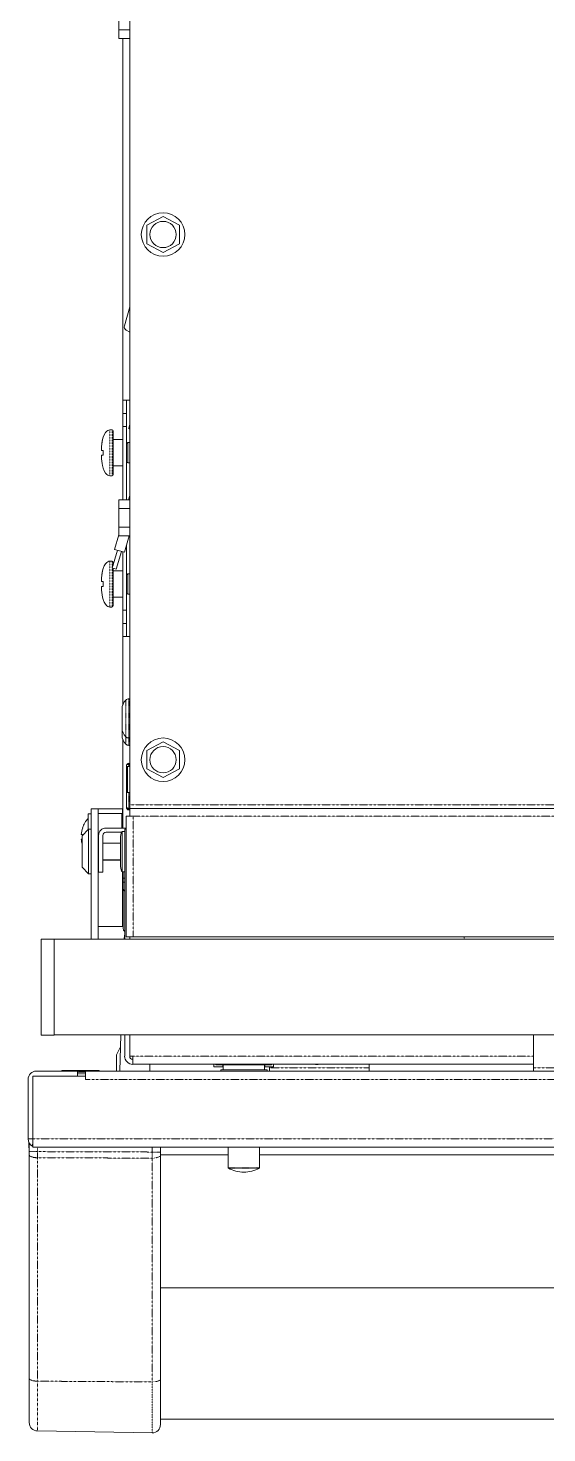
# Model space of a CAD drawing. Header units: millimetres. Extents: x 60499 to 556746, y 248297 to 497145.
# Drawn here: x 425159 to 429307, y 356273 to 367504 of the extents above; entities that cross this region are included whole.
import ezdxf

# ---------------------------------------------------------------- set-up
doc = ezdxf.new("R2010")
doc.units = ezdxf.units.MM
doc.linetypes.add('PHANTOM', pattern=[20, 10, -2, 2, -2, 2, -2])

msp = doc.modelspace()

# ---------------------------------------------------------------- linework, layer by layer
at = {"color": 7, "lineweight": 13, "ltscale": 0.03937}
for p, q in [((425973, 361294), (425973, 372938)), ((425915, 364529), (425915, 367421)), ((425915, 361817), (425915, 361109)), ((425662, 360221), (425662, 361262)), ((425720, 361262), (425720, 360220)), ((425943, 361205), (425943, 360238)), ((425973, 361265), (446582, 361265)), ((425931, 361099), (425931, 360220)), ((425263, 359453), (425263, 360221)), ((425368, 360221), (425368, 359453)), ((447203, 360220), (425368, 360220)), ((425368, 359456), (425368, 360220)), ((446556, 360238), (425999, 360238)), ((447203, 359456), (425368, 359456)), ((425618, 359165), (446953, 359165)), ((429200, 359220), (425997, 359220)), ((425167, 356711), (425167, 358497)), ((447347, 358559), (425224, 358559)), ((426217, 358494), (426217, 356705)), ((429449, 358497), (427010, 358497)), ((446369, 357433), (426217, 357433)), ((446369, 356384), (426217, 356384)), ((425233, 356289), (426150, 356273))]:
    msp.add_line(p, q, dxfattribs=at)
at = {"color": 7, "lineweight": 13, "ltscale": 0.004405}
for p, q in [((425883, 367490), (425883, 367638)), ((426238, 365997), (426107, 365928)), ((426107, 365928), (426107, 365780)), ((426369, 365928), (426238, 365997)), ((426369, 365780), (426369, 365928)), ((426107, 365780), (426238, 365711)), ((426238, 365711), (426369, 365780)), ((425883, 363515), (425883, 363663)), ((426238, 361798), (426107, 361729)), ((426369, 361729), (426238, 361798)), ((426107, 361729), (426107, 361581)), ((426369, 361581), (426369, 361729)), ((426107, 361581), (426238, 361512)), ((426238, 361512), (426369, 361581))]:
    msp.add_line(p, q, dxfattribs=at)
at = {"color": 7, "lineweight": 13, "ltscale": 0.002679}
for p, q in [((425973, 367490), (425883, 367490)), ((425973, 367421), (425883, 367421)), ((425973, 363732), (425883, 363732)), ((425973, 363663), (425883, 363663)), ((425973, 363515), (425883, 363515)), ((425973, 363446), (425883, 363446))]:
    msp.add_line(p, q, dxfattribs=at)
at = {"color": 7, "lineweight": 13, "ltscale": 0.002048}
for p, q in [((425883, 367421), (425883, 367490)), ((425883, 363663), (425883, 363732)), ((425883, 363446), (425883, 363515))]:
    msp.add_line(p, q, dxfattribs=at)
at = {"color": 7, "linetype": 'PHANTOM', "lineweight": 13, "ltscale": 0.03937}
for p, q in [((425972, 365274), (425972, 367421)), ((446582, 361294), (425973, 361294)), ((425999, 361205), (446556, 361205)), ((425999, 361205), (425999, 360238)), ((429200, 359286), (425997, 359286)), ((427088, 359191), (427887, 359191)), ((429200, 359191), (429987, 359191)), ((425618, 359100), (446953, 359100)), ((447373, 358625), (425198, 358625)), ((426150, 358519), (425233, 358522)), ((425233, 356687), (425233, 358473)), ((426150, 358470), (425233, 358473)), ((426150, 358470), (426150, 356681)), ((425233, 356687), (426150, 356681))]:
    msp.add_line(p, q, dxfattribs=at)
at = {"color": 7, "lineweight": 13, "ltscale": 0.004725}
msp.add_line((425973, 365277), (425929, 365124), dxfattribs=at)
at = {"color": 7, "lineweight": 13, "ltscale": 0.001032}
msp.add_line((425943, 365090), (425973, 365073), dxfattribs=at)
at = {"color": 7, "linetype": 'PHANTOM', "lineweight": 13, "ltscale": 0.016202}
msp.add_line((425972, 364529), (425972, 365074), dxfattribs=at)
at = {"color": 7, "lineweight": 13, "ltscale": 0.003125}
for p, q in [((425915, 364529), (425915, 364424)), ((425946, 364529), (425946, 364424)), ((425915, 364319), (425915, 364424)), ((425946, 364319), (425946, 364424)), ((425915, 362745), (425915, 362850)), ((425946, 362745), (425946, 362850)), ((425915, 362745), (425915, 362640)), ((425946, 362745), (425946, 362640)), ((425897, 360921), (425897, 361026)), ((425897, 360921), (425897, 360816)), ((425263, 360221), (425368, 360221)), ((425368, 359453), (425263, 359453))]:
    msp.add_line(p, q, dxfattribs=at)
at = {"color": 7, "lineweight": 13, "ltscale": 0.001675}
for p, q in [((425915, 364529), (425972, 364529)), ((425915, 362640), (425972, 362640))]:
    msp.add_line(p, q, dxfattribs=at)
at = {"color": 7, "linetype": 'PHANTOM', "lineweight": 13, "ltscale": 0.005806}
msp.add_line((425972, 364529), (425972, 364334), dxfattribs=at)
at = {"color": 7, "lineweight": 13, "ltscale": 2.54714e-05}
for p, q in [((425972, 364529), (425973, 364529)), ((425972, 362640), (425973, 362640))]:
    msp.add_line(p, q, dxfattribs=at)
at = {"color": 7, "lineweight": 13, "ltscale": 0.000899998}
for p, q in [((425915, 364424), (425946, 364424)), ((425915, 364319), (425946, 364319)), ((425915, 362850), (425946, 362850)), ((425915, 362745), (425946, 362745))]:
    msp.add_line(p, q, dxfattribs=at)
at = {"color": 7, "lineweight": 13, "ltscale": 0.001083}
msp.add_line((425973, 364337), (425963, 364302), dxfattribs=at)
at = {"color": 7, "lineweight": 13, "ltscale": 1.4598e-05}
for p, q in [((425759, 364233), (425760, 364233)), ((425760, 363986), (425759, 363986)), ((425759, 363184), (425760, 363184)), ((425760, 362936), (425759, 362936))]:
    msp.add_line(p, q, dxfattribs=at)
at = {"color": 7, "lineweight": 13, "ltscale": 0.000525016}
for p, q in [((425830, 364293), (425812, 364293)), ((425830, 363926), (425812, 363926)), ((425830, 363243), (425812, 363243)), ((425830, 362876), (425812, 362876))]:
    msp.add_line(p, q, dxfattribs=at)
at = {"color": 7, "linetype": 'PHANTOM', "lineweight": 13, "ltscale": 0.010925}
for p, q in [((425812, 364293), (425812, 363926)), ((425830, 364293), (425830, 363926)), ((425812, 363243), (425812, 362876)), ((425830, 363243), (425830, 362876))]:
    msp.add_line(p, q, dxfattribs=at)
at = {"color": 7, "lineweight": 13, "ltscale": 0.010425}
msp.add_line((425838, 364285), (425838, 363934), dxfattribs=at)
at = {"color": 7, "lineweight": 13, "ltscale": 0.0023}
for p, q in [((425838, 364214), (425915, 364214)), ((425838, 364004), (425915, 364004)), ((425838, 363165), (425915, 363165)), ((425838, 362955), (425915, 362955))]:
    msp.add_line(p, q, dxfattribs=at)
at = {"color": 7, "lineweight": 13, "ltscale": 0.017485}
for p, q in [((425915, 363732), (425915, 364319)), ((425946, 363732), (425946, 364319))]:
    msp.add_line(p, q, dxfattribs=at)
at = {"color": 7, "lineweight": 13, "ltscale": 0.00625}
for p, q in [((425915, 364004), (425915, 364214)), ((425915, 362955), (425915, 363165))]:
    msp.add_line(p, q, dxfattribs=at)
at = {"color": 7, "lineweight": 13, "ltscale": 0.000310206}
msp.add_line((425963, 364302), (425973, 364299), dxfattribs=at)
at = {"color": 7, "linetype": 'PHANTOM', "lineweight": 13, "ltscale": 0.003295}
msp.add_line((425972, 364300), (425972, 364189), dxfattribs=at)
at = {"color": 7, "lineweight": 13, "ltscale": 0.000445959}
for p, q in [((425745, 364128), (425760, 364128)), ((425760, 364091), (425745, 364091)), ((425745, 363079), (425760, 363079)), ((425760, 363041), (425745, 363041))]:
    msp.add_line(p, q, dxfattribs=at)
at = {"color": 7, "lineweight": 13, "ltscale": 0.000437489}
for p, q in [((425971, 364190), (425956, 364190)), ((425971, 363140), (425956, 363140))]:
    msp.add_line(p, q, dxfattribs=at)
at = {"color": 7, "lineweight": 13, "ltscale": 0.0048}
for p, q in [((425956, 364029), (425956, 364190)), ((425956, 362979), (425956, 363140))]:
    msp.add_line(p, q, dxfattribs=at)
at = {"color": 7, "lineweight": 13, "ltscale": 7.27704e-05}
for p, q in [((425971, 364190), (425973, 364188)), ((425971, 363140), (425973, 363138))]:
    msp.add_line(p, q, dxfattribs=at)
at = {"color": 7, "lineweight": 13, "ltscale": 0.000488071}
for p, q in [((425956, 364029), (425973, 364029)), ((425956, 362979), (425973, 362979))]:
    msp.add_line(p, q, dxfattribs=at)
at = {"color": 7, "linetype": 'PHANTOM', "lineweight": 13, "ltscale": 0.007867}
msp.add_line((425972, 364029), (425972, 363764), dxfattribs=at)
at = {"color": 7, "lineweight": 13, "ltscale": 0.001099}
msp.add_line((425962, 363732), (425973, 363767), dxfattribs=at)
msp.add_line((425962, 363732), (425973, 363767), dxfattribs=at)
at = {"color": 7, "lineweight": 13, "ltscale": 0.003603}
msp.add_line((425849, 363337), (425883, 363454), dxfattribs=at)
msp.add_line((425849, 363337), (425883, 363454), dxfattribs=at)
at = {"color": 7, "lineweight": 13, "ltscale": 0.004085}
msp.add_line((425929, 363315), (425967, 363446), dxfattribs=at)
at = {"color": 7, "linetype": 'PHANTOM', "lineweight": 13, "ltscale": 0.009146}
msp.add_line((425972, 363446), (425972, 363139), dxfattribs=at)
at = {"color": 7, "lineweight": 13, "ltscale": 0.004429}
for p, q in [((425832, 363187), (425873, 363330)), ((425832, 363187), (425873, 363330)), ((425864, 363178), (425905, 363321))]:
    msp.add_line(p, q, dxfattribs=at)
at = {"color": 7, "lineweight": 13, "ltscale": 0.00123}
for p, q in [((425849, 363337), (425889, 363326)), ((425889, 363326), (425929, 363315))]:
    msp.add_line(p, q, dxfattribs=at)
at = {"color": 7, "lineweight": 13, "ltscale": 0.013951}
msp.add_line((425915, 362850), (425915, 363318), dxfattribs=at)
at = {"color": 7, "lineweight": 13, "ltscale": 0.015603}
msp.add_line((425946, 362850), (425946, 363374), dxfattribs=at)
at = {"color": 7, "lineweight": 13, "ltscale": 0.000769548}
msp.add_line((425838, 363235), (425838, 363209), dxfattribs=at)
at = {"color": 7, "lineweight": 13, "ltscale": 0.000492117}
for p, q in [((425832, 363187), (425848, 363183)), ((425848, 363183), (425864, 363178))]:
    msp.add_line(p, q, dxfattribs=at)
at = {"color": 7, "lineweight": 13, "ltscale": 0.008965}
msp.add_line((425838, 363186), (425838, 362885), dxfattribs=at)
at = {"color": 7, "linetype": 'PHANTOM', "lineweight": 13, "ltscale": 0.0101}
msp.add_line((425972, 362979), (425972, 362640), dxfattribs=at)
at = {"color": 7, "lineweight": 13, "ltscale": 0.016228}
msp.add_line((425915, 362640), (425915, 362095), dxfattribs=at)
at = {"color": 7, "linetype": 'PHANTOM', "lineweight": 13, "ltscale": 0.014823}
msp.add_line((425972, 362640), (425972, 362142), dxfattribs=at)
at = {"color": 7, "linetype": 'PHANTOM', "lineweight": 13, "ltscale": 0.004364}
for p, q in [((425940, 361985), (425940, 362132)), ((425940, 361839), (425940, 361985))]:
    msp.add_line(p, q, dxfattribs=at)
at = {"color": 7, "linetype": 'PHANTOM', "lineweight": 13, "ltscale": 0.004662}
msp.add_line((425965, 361985), (425965, 362142), dxfattribs=at)
at = {"color": 7, "lineweight": 13, "ltscale": 0.00021119}
for p, q in [((425965, 362142), (425973, 362142)), ((425965, 361829), (425973, 361829))]:
    msp.add_line(p, q, dxfattribs=at)
at = {"color": 7, "lineweight": 13, "ltscale": 0.001139}
for p, q in [((425910, 362023), (425910, 362062)), ((425910, 362023), (425910, 362062)), ((425910, 361985), (425910, 362023)), ((425910, 361985), (425910, 362023)), ((425910, 361965), (425910, 362003)), ((425910, 361965), (425910, 362003)), ((425910, 361947), (425910, 361985)), ((425910, 361947), (425910, 361985)), ((425910, 361926), (425910, 361965)), ((425910, 361926), (425910, 361965)), ((425910, 361909), (425910, 361947)), ((425910, 361909), (425910, 361947)), ((425910, 361888), (425910, 361926)), ((425910, 361888), (425910, 361926)), ((425910, 361850), (425910, 361888)), ((425910, 361850), (425910, 361888))]:
    msp.add_line(p, q, dxfattribs=at)
at = {"color": 7, "lineweight": 13, "ltscale": 8.59105e-06}
for p, q in [((425910, 362024), (425910, 362023)), ((425910, 361965), (425910, 361965))]:
    msp.add_line(p, q, dxfattribs=at)
at = {"color": 7, "lineweight": 13, "ltscale": 4.42758e-05}
msp.add_line((425910, 362003), (425910, 362004), dxfattribs=at)
at = {"color": 7, "linetype": 'PHANTOM', "lineweight": 13, "ltscale": 0.004663}
msp.add_line((425965, 361829), (425965, 361985), dxfattribs=at)
at = {"color": 7, "linetype": 'PHANTOM', "lineweight": 13, "ltscale": 0.00175}
for p, q in [((425940, 361780), (425940, 361839)), ((425965, 361770), (425965, 361829))]:
    msp.add_line(p, q, dxfattribs=at)
at = {"color": 7, "lineweight": 13, "ltscale": 0.00021155}
msp.add_line((425965, 361770), (425973, 361770), dxfattribs=at)
at = {"color": 7, "linetype": 'PHANTOM', "lineweight": 13, "ltscale": 0.004266}
msp.add_line((425972, 361770), (425972, 361626), dxfattribs=at)
at = {"color": 7, "linetype": 'PHANTOM', "lineweight": 13, "ltscale": 0.000239815}
msp.add_line((425963, 361626), (425963, 361618), dxfattribs=at)
at = {"color": 7, "lineweight": 13, "ltscale": 0.000295053}
msp.add_line((425963, 361626), (425973, 361626), dxfattribs=at)
at = {"color": 7, "lineweight": 13, "ltscale": 0.004899}
msp.add_line((425946, 361610), (425946, 361445), dxfattribs=at)
at = {"color": 7, "lineweight": 13, "ltscale": 0.003698}
for p, q in [((425952, 361478), (425952, 361602)), ((425954, 361478), (425954, 361602))]:
    msp.add_line(p, q, dxfattribs=at)
at = {"color": 7, "lineweight": 13, "ltscale": 0.000613776}
msp.add_line((425973, 361602), (425952, 361602), dxfattribs=at)
at = {"color": 7, "lineweight": 13, "ltscale": 0.000563734}
for p, q in [((425973, 361602), (425954, 361602)), ((425973, 361393), (425954, 361393))]:
    msp.add_line(p, q, dxfattribs=at)
at = {"color": 7, "linetype": 'PHANTOM', "lineweight": 13, "ltscale": 0.000295053}
msp.add_line((425973, 361618), (425963, 361618), dxfattribs=at)
at = {"color": 7, "linetype": 'PHANTOM', "lineweight": 13, "ltscale": 0.00049561}
msp.add_line((425963, 361602), (425963, 361618), dxfattribs=at)
at = {"color": 7, "lineweight": 13, "ltscale": 0.005035}
msp.add_line((425946, 361445), (425946, 361276), dxfattribs=at)
at = {"color": 7, "lineweight": 13, "ltscale": 0.002502}
for p, q in [((425952, 361393), (425952, 361478)), ((425954, 361393), (425954, 361478))]:
    msp.add_line(p, q, dxfattribs=at)
at = {"color": 7, "lineweight": 13, "ltscale": 5.00416e-05}
msp.add_line((425954, 361393), (425952, 361393), dxfattribs=at)
at = {"color": 7, "linetype": 'PHANTOM', "lineweight": 13, "ltscale": 0.003739}
msp.add_line((425963, 361268), (425963, 361393), dxfattribs=at)
at = {"color": 7, "lineweight": 13, "ltscale": 0.000887533}
msp.add_line((425973, 361265), (425973, 361294), dxfattribs=at)
at = {"color": 7, "lineweight": 13, "ltscale": 0.003788}
msp.add_line((425639, 361223), (425639, 361096), dxfattribs=at)
at = {"color": 7, "lineweight": 13, "ltscale": 0.000675021}
msp.add_line((425662, 361223), (425639, 361223), dxfattribs=at)
at = {"color": 7, "lineweight": 13, "ltscale": 0.00175}
msp.add_line((425662, 361262), (425720, 361262), dxfattribs=at)
at = {"color": 7, "lineweight": 13, "ltscale": 0.003663}
msp.add_line((425662, 361223), (425662, 361100), dxfattribs=at)
at = {"color": 7, "lineweight": 13, "ltscale": 0.00575}
for p, q in [((425720, 361262), (425914, 361262)), ((425720, 360322), (425914, 360322))]:
    msp.add_line(p, q, dxfattribs=at)
at = {"color": 7, "lineweight": 13, "ltscale": 0.005625}
msp.add_line((425720, 361224), (425909, 361224), dxfattribs=at)
at = {"color": 7, "lineweight": 13, "ltscale": 0.00341}
msp.add_line((425909, 361109), (425909, 361224), dxfattribs=at)
at = {"color": 7, "lineweight": 13, "ltscale": 0.00456}
msp.add_line((425914, 361262), (425914, 361109), dxfattribs=at)
at = {"color": 7, "lineweight": 13, "ltscale": 0.000644594}
msp.add_line((425964, 361205), (425943, 361205), dxfattribs=at)
at = {"color": 7, "lineweight": 13, "ltscale": 0.000136128}
msp.add_line((425946, 361276), (425946, 361271), dxfattribs=at)
at = {"color": 7, "linetype": 'PHANTOM', "lineweight": 13, "ltscale": 8.38032e-05}
msp.add_line((425963, 361268), (425963, 361265), dxfattribs=at)
at = {"color": 7, "linetype": 'PHANTOM', "lineweight": 13, "ltscale": 0.000294633}
for p, q in [((425973, 361268), (425963, 361268)), ((425973, 361259), (425963, 361259)), ((425973, 361255), (425963, 361255))]:
    msp.add_line(p, q, dxfattribs=at)
at = {"color": 7, "lineweight": 13, "ltscale": 8.40435e-05}
msp.add_line((425963, 361265), (425963, 361268), dxfattribs=at)
at = {"color": 7, "linetype": 'PHANTOM', "lineweight": 13, "ltscale": 5.44871e-05}
msp.add_line((425963, 361263), (425963, 361261), dxfattribs=at)
at = {"color": 7, "lineweight": 13, "ltscale": 5.33457e-05}
msp.add_line((425963, 361261), (425963, 361263), dxfattribs=at)
at = {"color": 7, "lineweight": 13, "ltscale": 1.33364e-05}
msp.add_line((425963, 361259), (425963, 361260), dxfattribs=at)
at = {"color": 7, "linetype": 'PHANTOM', "lineweight": 13, "ltscale": 0.000136128}
msp.add_line((425963, 361255), (425963, 361259), dxfattribs=at)
at = {"color": 7, "lineweight": 13, "ltscale": 0.000295083}
msp.add_line((425963, 361255), (425973, 361255), dxfattribs=at)
at = {"color": 7, "lineweight": 13, "ltscale": 0.000242909}
msp.add_line((425973, 361205), (425964, 361205), dxfattribs=at)
at = {"color": 7, "linetype": 'PHANTOM', "lineweight": 13, "ltscale": 0.001476}
msp.add_line((425972, 361255), (425972, 361205), dxfattribs=at)
at = {"color": 7, "lineweight": 13, "ltscale": 0.001775}
msp.add_line((425973, 361265), (425973, 361205), dxfattribs=at)
at = {"color": 7, "lineweight": 13, "ltscale": 0.000774984}
msp.add_line((425973, 361205), (425999, 361205), dxfattribs=at)
at = {"color": 7, "lineweight": 13, "ltscale": 0.002227}
for p, q in [((425590, 361047), (425643, 361100)), ((425590, 360796), (425643, 360743))]:
    msp.add_line(p, q, dxfattribs=at)
at = {"color": 7, "lineweight": 13, "ltscale": 2.56816e-05}
msp.add_line((425595, 361111), (425594, 361111), dxfattribs=at)
at = {"color": 7, "lineweight": 13, "ltscale": 0.000550007}
for p, q in [((425662, 361100), (425643, 361100)), ((425662, 360743), (425643, 360743))]:
    msp.add_line(p, q, dxfattribs=at)
at = {"color": 7, "lineweight": 13, "ltscale": 0.010625}
for p, q in [((425643, 361100), (425643, 360743)), ((425662, 361100), (425662, 360743))]:
    msp.add_line(p, q, dxfattribs=at)
at = {"color": 7, "lineweight": 13, "ltscale": 0.004798}
msp.add_line((425943, 361109), (425782, 361109), dxfattribs=at)
at = {"color": 7, "lineweight": 13, "ltscale": 0.003731}
msp.add_line((425782, 361076), (425907, 361076), dxfattribs=at)
at = {"color": 7, "lineweight": 13, "ltscale": 0.004787}
for p, q in [((425910, 361082), (425910, 360921)), ((425931, 361082), (425931, 360921))]:
    msp.add_line(p, q, dxfattribs=at)
at = {"color": 7, "lineweight": 13, "ltscale": 0.00062498}
for p, q in [((425910, 361082), (425931, 361082)), ((425910, 360760), (425931, 360760))]:
    msp.add_line(p, q, dxfattribs=at)
at = {"color": 7, "lineweight": 13, "ltscale": 0.000362546}
msp.add_line((425931, 361099), (425943, 361099), dxfattribs=at)
at = {"color": 7, "lineweight": 13, "ltscale": 0.00034918}
msp.add_line((425595, 361057), (425583, 361057), dxfattribs=at)
at = {"color": 7, "lineweight": 13, "ltscale": 0.000202179}
msp.add_line((425583, 361019), (425590, 361019), dxfattribs=at)
at = {"color": 7, "lineweight": 13, "ltscale": 0.007475}
msp.add_line((425590, 361047), (425590, 360796), dxfattribs=at)
at = {"color": 7, "lineweight": 13, "ltscale": 5.58688e-05}
for p, q in [((425722, 360989), (425720, 360989)), ((425722, 360854), (425720, 360854))]:
    msp.add_line(p, q, dxfattribs=at)
at = {"color": 7, "lineweight": 13, "ltscale": 0.008785}
for p, q in [((425722, 361050), (425722, 360755)), ((425756, 361050), (425756, 360755))]:
    msp.add_line(p, q, dxfattribs=at)
at = {"color": 7, "lineweight": 13, "ltscale": 0.00421}
for p, q in [((425897, 360989), (425756, 360989)), ((425897, 360854), (425756, 360854)), ((425756, 360853), (425897, 360853))]:
    msp.add_line(p, q, dxfattribs=at)
at = {"color": 7, "lineweight": 13, "ltscale": 5.61091e-05}
msp.add_line((425720, 360853), (425722, 360853), dxfattribs=at)
at = {"color": 7, "lineweight": 13, "ltscale": 0.004788}
for p, q in [((425910, 360921), (425910, 360760)), ((425931, 360921), (425931, 360760))]:
    msp.add_line(p, q, dxfattribs=at)
at = {"color": 7, "lineweight": 13, "ltscale": 0.000990019}
msp.add_line((425756, 360755), (425722, 360755), dxfattribs=at)
at = {"color": 7, "lineweight": 13, "ltscale": 0.013052}
msp.add_line((425914, 360760), (425914, 360322), dxfattribs=at)
at = {"color": 7, "lineweight": 13, "ltscale": 0.001582}
msp.add_line((425920, 360707), (425920, 360760), dxfattribs=at)
at = {"color": 7, "lineweight": 13, "ltscale": 0.000320044}
for p, q in [((425920, 360707), (425931, 360707)), ((425920, 360677), (425931, 360677))]:
    msp.add_line(p, q, dxfattribs=at)
at = {"color": 7, "lineweight": 13, "ltscale": 0.000897505}
msp.add_line((425920, 360707), (425920, 360677), dxfattribs=at)
at = {"color": 7, "lineweight": 13, "ltscale": 0.001516}
msp.add_line((425920, 360626), (425920, 360677), dxfattribs=at)
at = {"color": 7, "lineweight": 13, "ltscale": 0.009576}
msp.add_line((425920, 360304), (425920, 360626), dxfattribs=at)
at = {"color": 7, "lineweight": 13, "ltscale": 0.000186259}
for p, q in [((425920, 360574), (425914, 360574)), ((425920, 360439), (425914, 360439))]:
    msp.add_line(p, q, dxfattribs=at)
at = {"color": 7, "lineweight": 13, "ltscale": 0.0083}
for p, q in [((425263, 360186), (425263, 359907)), ((425263, 359766), (425263, 359487))]:
    msp.add_line(p, q, dxfattribs=at)
at = {"color": 7, "lineweight": 13, "ltscale": 0.00875}
msp.add_line((425662, 360221), (425368, 360221), dxfattribs=at)
at = {"color": 7, "linetype": 'PHANTOM', "lineweight": 13, "ltscale": 6.01348e-06}
msp.add_line((425928, 360232), (425928, 360233), dxfattribs=at)
at = {"color": 7, "lineweight": 13, "ltscale": 0.000361265}
msp.add_line((425928, 360220), (425928, 360232), dxfattribs=at)
at = {"color": 7, "lineweight": 13, "ltscale": 0.001662}
msp.add_line((425999, 360238), (425943, 360238), dxfattribs=at)
at = {"color": 7, "lineweight": 13, "ltscale": 0.00052751}
msp.add_line((425971, 360238), (425971, 360220), dxfattribs=at)
at = {"color": 7, "linetype": 'PHANTOM', "lineweight": 13, "ltscale": 0.00052757}
msp.add_line((428644, 360238), (428644, 360220), dxfattribs=at)
at = {"color": 7, "lineweight": 13, "ltscale": 0.008665}
msp.add_line((425891, 359165), (425901, 359456), dxfattribs=at)
at = {"color": 7, "lineweight": 13, "ltscale": 0.00506}
for p, q in [((425931, 359286), (425931, 359456)), ((425971, 359286), (425971, 359456))]:
    msp.add_line(p, q, dxfattribs=at)
at = {"color": 7, "lineweight": 13, "ltscale": 0.007885}
msp.add_line((429200, 359456), (429200, 359191), dxfattribs=at)
at = {"color": 7, "lineweight": 13, "ltscale": 0.00216}
msp.add_line((425865, 359295), (425898, 359360), dxfattribs=at)
msp.add_line((425865, 359295), (425898, 359360), dxfattribs=at)
at = {"color": 7, "linetype": 'PHANTOM', "lineweight": 13, "ltscale": 0.003874}
msp.add_line((425865, 359295), (425865, 359165), dxfattribs=at)
at = {"color": 7, "lineweight": 13, "ltscale": 0.003763}
msp.add_line((425865, 359291), (425865, 359165), dxfattribs=at)
at = {"color": 7, "lineweight": 13, "ltscale": 0.000775014}
for p, q in [((425997, 359286), (425971, 359286)), ((425198, 358559), (425224, 358559))]:
    msp.add_line(p, q, dxfattribs=at)
at = {"color": 7, "lineweight": 13, "ltscale": 0.001975}
for p, q in [((425997, 359286), (425997, 359220)), ((425198, 358559), (425198, 358625))]:
    msp.add_line(p, q, dxfattribs=at)
at = {"color": 7, "lineweight": 13, "ltscale": 0.009775}
for p, q in [((425224, 359165), (425553, 359165)), ((425224, 359126), (425553, 359126))]:
    msp.add_line(p, q, dxfattribs=at)
at = {"color": 7, "lineweight": 13, "ltscale": 3.54034e-05}
msp.add_line((425425, 359166), (425424, 359165), dxfattribs=at)
at = {"color": 7, "linetype": 'PHANTOM', "lineweight": 13, "ltscale": 0.004495}
msp.add_line((425576, 359166), (425425, 359166), dxfattribs=at)
at = {"color": 7, "lineweight": 13, "ltscale": 0.004133}
msp.add_line((425576, 359171), (425437, 359171), dxfattribs=at)
at = {"color": 7, "lineweight": 13, "ltscale": 0.001175}
for p, q in [((425553, 359165), (425553, 359126)), ((425198, 358624), (425159, 358624))]:
    msp.add_line(p, q, dxfattribs=at)
at = {"color": 7, "lineweight": 13, "ltscale": 0.000575419}
msp.add_line((425572, 359157), (425553, 359157), dxfattribs=at)
at = {"color": 7, "lineweight": 13, "ltscale": 0.000862933}
msp.add_line((425553, 359157), (425582, 359157), dxfattribs=at)
at = {"color": 7, "lineweight": 13, "ltscale": 0.001316}
msp.add_line((425616, 359157), (425572, 359157), dxfattribs=at)
at = {"color": 7, "lineweight": 13, "ltscale": 2.58618e-05}
msp.add_line((425577, 359171), (425576, 359171), dxfattribs=at)
at = {"color": 7, "linetype": 'PHANTOM', "lineweight": 13, "ltscale": 2.81447e-05}
msp.add_line((425577, 359166), (425576, 359166), dxfattribs=at)
at = {"color": 7, "lineweight": 13, "ltscale": 0.004158}
msp.add_line((425717, 359171), (425577, 359171), dxfattribs=at)
at = {"color": 7, "linetype": 'PHANTOM', "lineweight": 13, "ltscale": 0.004523}
msp.add_line((425729, 359166), (425577, 359166), dxfattribs=at)
at = {"color": 7, "lineweight": 13, "ltscale": 0.001038}
msp.add_line((425582, 359157), (425617, 359157), dxfattribs=at)
at = {"color": 7, "lineweight": 13, "ltscale": 9.82209e-06}
msp.add_line((425616, 359157), (425617, 359157), dxfattribs=at)
at = {"color": 7, "lineweight": 13, "ltscale": 4.90204e-05}
msp.add_line((425617, 359157), (425618, 359157), dxfattribs=at)
at = {"color": 7, "lineweight": 13, "ltscale": 0.000859598}
msp.add_line((425618, 359136), (425618, 359165), dxfattribs=at)
at = {"color": 7, "lineweight": 13, "ltscale": 3.53828e-05}
msp.add_line((425729, 359166), (425730, 359165), dxfattribs=at)
at = {"color": 7, "linetype": 'PHANTOM', "lineweight": 13, "ltscale": 0.001626}
msp.add_line((426131, 359165), (426133, 359220), dxfattribs=at)
at = {"color": 7, "lineweight": 13, "ltscale": 0.000607588}
for p, q in [((426645, 359199), (426645, 359220)), ((427122, 359220), (427122, 359199))]:
    msp.add_line(p, q, dxfattribs=at)
at = {"color": 7, "lineweight": 13, "ltscale": 0.0021}
for p, q in [((426716, 359199), (426645, 359199)), ((427122, 359199), (427052, 359199))]:
    msp.add_line(p, q, dxfattribs=at)
at = {"color": 7, "lineweight": 13, "ltscale": 8.25416e-05}
for p, q in [((426661, 359220), (426661, 359217)), ((427106, 359220), (427106, 359217))]:
    msp.add_line(p, q, dxfattribs=at)
at = {"color": 7, "lineweight": 13, "ltscale": 0.01325}
msp.add_line((427106, 359217), (426661, 359217), dxfattribs=at)
at = {"color": 7, "lineweight": 13, "ltscale": 0.011}
msp.add_line((427069, 359175), (426699, 359175), dxfattribs=at)
at = {"color": 7, "lineweight": 13, "ltscale": 0.00029244}
for p, q in [((426699, 359165), (426699, 359175)), ((427069, 359165), (427069, 359175))]:
    msp.add_line(p, q, dxfattribs=at)
at = {"color": 7, "lineweight": 13, "ltscale": 0.000525047}
for p, q in [((426716, 359217), (426716, 359199)), ((427052, 359199), (427052, 359217))]:
    msp.add_line(p, q, dxfattribs=at)
at = {"color": 7, "lineweight": 13, "ltscale": 0.00125}
for p, q in [((426719, 359217), (426719, 359175)), ((427048, 359217), (427048, 359175))]:
    msp.add_line(p, q, dxfattribs=at)
at = {"color": 7, "lineweight": 13, "ltscale": 0.000242338}
msp.add_line((427088, 359199), (427088, 359191), dxfattribs=at)
at = {"color": 7, "lineweight": 13, "ltscale": 0.000775074}
for p, q in [((427088, 359165), (427088, 359191)), ((427887, 359165), (427887, 359191)), ((429200, 359191), (429200, 359165)), ((425618, 359100), (425618, 359126))]:
    msp.add_line(p, q, dxfattribs=at)
at = {"color": 7, "lineweight": 13, "ltscale": 0.000849866}
msp.add_line((427887, 359220), (427887, 359191), dxfattribs=at)
at = {"color": 7, "lineweight": 13, "ltscale": 0.01415}
for p, q in [((425159, 358624), (425159, 359100)), ((425198, 358624), (425198, 359100))]:
    msp.add_line(p, q, dxfattribs=at)
at = {"color": 7, "lineweight": 13, "ltscale": 0.0125}
msp.add_line((425198, 359126), (425618, 359126), dxfattribs=at)
at = {"color": 7, "lineweight": 13, "ltscale": 0.0149}
msp.add_line((425198, 359126), (425198, 358625), dxfattribs=at)
at = {"color": 7, "linetype": 'PHANTOM', "lineweight": 13, "ltscale": 3.23799e-05}
msp.add_line((425553, 359144), (425554, 359144), dxfattribs=at)
at = {"color": 7, "linetype": 'PHANTOM', "lineweight": 13, "ltscale": 0.00195}
msp.add_line((425553, 359143), (425618, 359143), dxfattribs=at)
at = {"color": 7, "linetype": 'PHANTOM', "lineweight": 13, "ltscale": 0.001918}
msp.add_line((425554, 359144), (425618, 359144), dxfattribs=at)
at = {"color": 7, "lineweight": 13, "ltscale": 0.000315328}
msp.add_line((425618, 359126), (425618, 359136), dxfattribs=at)
at = {"color": 7, "lineweight": 13, "ltscale": 0.000947186}
msp.add_line((425164, 358566), (425164, 358598), dxfattribs=at)
at = {"color": 7, "lineweight": 13, "ltscale": 0.002089}
msp.add_line((425167, 358522), (425167, 358592), dxfattribs=at)
at = {"color": 7, "lineweight": 13, "ltscale": 0.000725573}
msp.add_line((425167, 358497), (425167, 358522), dxfattribs=at)
at = {"color": 7, "linetype": 'PHANTOM', "lineweight": 13, "ltscale": 0.001941}
msp.add_line((425233, 358522), (425167, 358522), dxfattribs=at)
at = {"color": 7, "lineweight": 13, "ltscale": 0.000564}
msp.add_line((425198, 358586), (425188, 358570), dxfattribs=at)
at = {"color": 7, "linetype": 'PHANTOM', "lineweight": 13, "ltscale": 0.001106}
msp.add_line((425233, 358522), (425233, 358559), dxfattribs=at)
at = {"color": 7, "linetype": 'PHANTOM', "lineweight": 13, "ltscale": 0.001433}
for p, q in [((425233, 358473), (425233, 358522)), ((426150, 358519), (426150, 358470))]:
    msp.add_line(p, q, dxfattribs=at)
at = {"color": 7, "linetype": 'PHANTOM', "lineweight": 13, "ltscale": 0.001195}
msp.add_line((426150, 358559), (426150, 358519), dxfattribs=at)
at = {"color": 7, "linetype": 'PHANTOM', "lineweight": 13, "ltscale": 0.002009}
msp.add_line((426150, 358519), (426217, 358519), dxfattribs=at)
at = {"color": 7, "lineweight": 13, "ltscale": 0.001195}
msp.add_line((426217, 358559), (426217, 358519), dxfattribs=at)
at = {"color": 7, "lineweight": 13, "ltscale": 0.000725634}
msp.add_line((426217, 358519), (426217, 358494), dxfattribs=at)
at = {"color": 7, "lineweight": 13, "ltscale": 0.016093}
msp.add_line((426758, 358497), (426217, 358497), dxfattribs=at)
at = {"color": 7, "lineweight": 13, "ltscale": 0.004926}
for p, q in [((426758, 358559), (426758, 358393)), ((427010, 358559), (427010, 358393))]:
    msp.add_line(p, q, dxfattribs=at)
at = {"color": 7, "linetype": 'PHANTOM', "lineweight": 13, "ltscale": 0.0075}
msp.add_line((426758, 358393), (427010, 358393), dxfattribs=at)
at = {"color": 7, "linetype": 'PHANTOM', "lineweight": 13, "ltscale": 0.003684}
for p, q in [((426760, 358390), (426884, 358390)), ((426884, 358390), (427008, 358390))]:
    msp.add_line(p, q, dxfattribs=at)
at = {"color": 7, "lineweight": 13, "ltscale": 0.010558}
msp.add_line((425167, 356711), (425167, 356356), dxfattribs=at)
at = {"color": 7, "linetype": 'PHANTOM', "lineweight": 13, "ltscale": 0.011825}
msp.add_line((425233, 356687), (425233, 356289), dxfattribs=at)
at = {"color": 7, "lineweight": 13, "ltscale": 0.010864}
msp.add_line((426217, 356340), (426217, 356705), dxfattribs=at)
at = {"color": 7, "linetype": 'PHANTOM', "lineweight": 13, "ltscale": 0.012131}
msp.add_line((426150, 356273), (426150, 356681), dxfattribs=at)
at = {"color": 7, "lineweight": 13, "ltscale": 3.44838e-05}
msp.add_line((426150, 356273), (426151, 356273), dxfattribs=at)
at = {"color": 7, "lineweight": 13, "ltscale": 0.03937}
for points in [[(425745, 364128), (425746, 364159), (425748, 364177), (425750, 364196), (425754, 364213), (425760, 364233)], [(425760, 364233), (425755, 364216), (425749, 364186), (425746, 364155), (425745, 364128)], [(425759, 364233), (425768, 364253), (425778, 364271), (425789, 364283), (425795, 364288), (425803, 364291), (425812, 364293)], [(425745, 364091), (425746, 364060), (425748, 364042), (425750, 364023), (425754, 364006), (425760, 363986)], [(425759, 363986), (425768, 363965), (425778, 363947), (425789, 363936), (425795, 363931), (425803, 363927), (425812, 363926)], [(425759, 363184), (425768, 363204), (425778, 363222), (425789, 363233), (425795, 363238), (425803, 363242), (425812, 363243)], [(425745, 363079), (425746, 363109), (425748, 363127), (425750, 363146), (425754, 363163), (425760, 363184)], [(425760, 363184), (425755, 363166), (425749, 363136), (425746, 363105), (425745, 363079)], [(425745, 363041), (425746, 363010), (425748, 362992), (425750, 362973), (425754, 362956), (425760, 362936)], [(425759, 362936), (425768, 362916), (425778, 362898), (425789, 362886), (425795, 362881), (425803, 362878), (425812, 362876)], [(425964, 361264), (425963, 361264), (425962, 361265), (425962, 361266), (425962, 361266), (425962, 361267), (425963, 361267), (425963, 361268)], [(425962, 361262), (425963, 361263), (425963, 361263), (425964, 361263), (425964, 361264)], [(425962, 361259), (425963, 361260), (425964, 361260), (425964, 361260), (425964, 361260), (425964, 361260), (425962, 361261)], [(425963, 361259), (425963, 361259), (425962, 361259), (425962, 361259), (425962, 361259), (425962, 361259), (425962, 361259), (425962, 361259)]]:
    msp.add_lwpolyline(points, dxfattribs=at)
at = {"color": 7, "linetype": 'PHANTOM', "lineweight": 13, "ltscale": 0.03937}
msp.add_lwpolyline([(425928, 360232), (425928, 360232), (425928, 360232), (425929, 360233), (425929, 360233), (425931, 360233)], dxfattribs=at)
at = {"color": 7, "lineweight": 13, "ltscale": 0.03937}
for centre, radius in [((426238, 365854), 174), ((426238, 365854), 105), ((426238, 361655), 174), ((426238, 361655), 105)]:
    msp.add_circle(centre, radius, dxfattribs=at)
for centre, radius, start, end in [((425957, 365116), 29.8, 164, 240), ((425830, 364285), 8.4, 360, 90), ((426123, 364109), 364, 177.024, 182.976), ((426123, 364109), 364, 177.024, 182.976), ((425936, 364216), 33, 287.4273, 308.1643), ((425954, 364183), 18.2, 5.9285, 21.5656), ((425971, 364189), 0.631, 19.2582, 77.5369), ((425936, 364003), 33, 51.8357, 72.5727), ((425830, 363934), 8.4, 270, 0), ((425830, 363235), 8.4, 360, 90), ((425936, 363166), 33, 287.4273, 308.1643), ((425955, 363133), 17.6, 6.0974, 21.7517), ((425971, 363140), 0.631, 19.2582, 77.5369), ((426123, 363060), 364, 177.024, 182.976), ((426123, 363060), 364, 177.024, 182.976), ((425936, 362953), 33, 51.8357, 72.5727), ((425830, 362885), 8.4, 270, 0), ((426006, 362062), 95.9, 133.0508, 180), ((425965, 362105), 37.2, 90, 133.0508), ((426006, 361909), 95.9, 180, 226.9492), ((426006, 361850), 95.9, 180, 226.9492), ((425965, 361866), 37.2, 226.9492, 270), ((425965, 361807), 37.2, 226.9492, 270), ((425963, 361610), 16.8, 90, 180), ((425802, 361038), 220, 137.7506, 160.588), ((425963, 361271), 16.8, 180, 270), ((425962, 361262), 0.775, 192.6599, 260.5848), ((425962, 361261), 0.89, 106.0471, 165.4708), ((425802, 361038), 219, 160.5129, 175.0507), ((425782, 361050), 59.3, 90, 180), ((425782, 361050), 26, 90, 180), ((426027, 361026), 130, 154.5777, 180), ((425802, 361038), 219, 184.9493, 195.1224), ((425802, 361038), 219, 184.9493, 195.1224), ((425802, 361038), 207, 174.771, 176.3149), ((426027, 360816), 130, 180, 205.4223), ((426084, 360227), 156, 170.1487, 178), ((425873, 359291), 8.4, 153.435, 180), ((425873, 359291), 8.4, 153.435, 180), ((425997, 359286), 66.3, 180, 270), ((425997, 359286), 26, 180, 270), ((425224, 359100), 65.5, 90, 180), ((425437, 359154), 16.8, 90, 136.8476), ((425717, 359154), 16.8, 43.1524, 90), ((427467, 359323), 105, 258.5316, 281.4739), ((425224, 358624), 65.5, 180, 246.582), ((425233, 358566), 68.9, 180, 196.8042), ((426762, 358393), 4.2, 180, 241.8155), ((426884, 358620), 262, 241.8155, 270), ((426884, 358620), 262, 270, 298.1845), ((427006, 358393), 4.2, 298.1845, 360), ((425234, 356356), 66.3, 180, 269), ((426151, 356340), 66.3, 270, 0)]:
    msp.add_arc(centre, radius, start, end, dxfattribs=at)
at = {"color": 7, "linetype": 'PHANTOM', "lineweight": 13, "ltscale": 0.03937}
for centre, radius, start, end in [((425963, 361610), 16.8, 148.5064, 179.9994), ((425963, 361276), 16.8, 180.0065, 270.0072), ((425963, 361271), 16.8, 180.0095, 270.0091), ((425963, 361302), 34.4, 263.3694, 270.0336)]:
    msp.add_arc(centre, radius, start, end, dxfattribs=at)
for centre, major_axis, ratio, start_param, end_param in [((425963, 361610), (-16.8, 0), 0.520409, 4.712389, 6.283185), ((425963, 361445), (-16.8, 0), 0.520409, 5.403631, 6.283185), ((425963, 361445), (16.8, 0), 0.479328, 3.141581, 4.021129), ((425963, 361276), (16.8, 0), 0.47933, 3.14158, 4.472644), ((425234, 358497), (66.3, 0), 0.358368, 3.141593, 4.694936), ((426151, 358494), (-66.3, 0), 0.358368, 1.553343, 3.141593), ((425234, 356711), (66.3, 0), 0.358368, 3.141593, 4.694936), ((426151, 356705), (-66.3, 0), 0.358368, 1.553343, 3.141593)]:
    msp.add_ellipse(centre, major_axis=major_axis, ratio=ratio, start_param=start_param, end_param=end_param, dxfattribs=at)
at = {"color": 7, "lineweight": 13, "ltscale": 0.03937}
for centre, end_param in [((425975, 360626), 3.773924), ((425975, 360304), 3.775031)]:
    msp.add_ellipse(centre, major_axis=(55.3, 0), ratio=0.642788, start_param=3.141593, end_param=end_param, dxfattribs=at)

doc.saveas('drawing.dxf')
